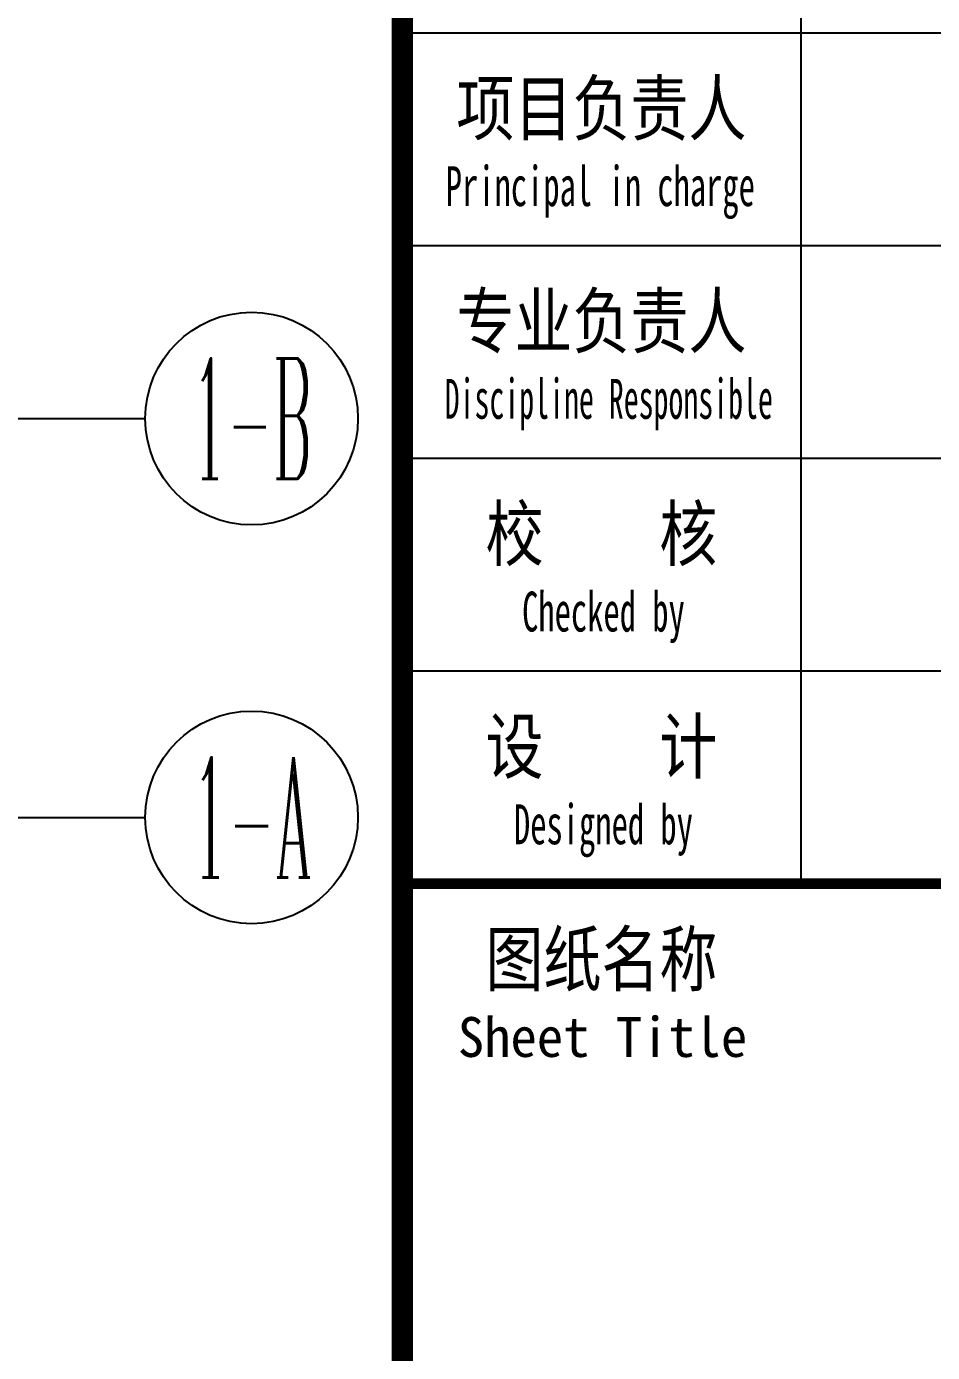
# Model space of a CAD drawing. Extents: x -6243262 to 3079315, y -2914302 to 172723.
# Drawn here: x -2385797 to -2382389, y -721914 to -716927 of the extents above; entities that cross this region are included whole.
import ezdxf
from ezdxf.enums import TextEntityAlignment as Align

# ---------------------------------------------------------------- set-up
doc = ezdxf.new("R2010")
doc.units = 0
doc.header["$LTSCALE"] = 1000
for name, color, linetype in [('AXIS', 3, 'Continuous'), ('AXIS_TEXT', 7, 'Continuous'), ('P-图框', 7, 'Continuous')]:
    doc.layers.add(name, color=color, linetype=linetype)
doc.styles.add('_TCH_AXIS', font='COMPLEX', dxfattribs={"bigfont": 'GBCBIG'})
doc.styles.add('COMPLEX', font='COMPLEX')
doc.styles.add('STYLE-ARIAL', font='')
doc.styles.add('图签', font='', dxfattribs={"width": 0.66})
doc.styles.get('STYLE-ARIAL').set_extended_font_data('NSimSun')
doc.styles.get('图签').set_extended_font_data('SimSun')

# ---------------------------------------------------------------- blocks, each defined once
blk = doc.blocks.new('TQ-A2')
at = {"layer": 'P-图框'}
for p, q in [((-4500.000000000116, 12200.00022238411), (-4500, 19400.00022238411)), ((-6000, 15400.00022238411), (0, 15400.00022238411)), ((-6000, 14600.00022238411), (0, 14600.00022238411)), ((-6000, 13800.00022238411), (0, 13800.00022238411)), ((-6000, 13000.00022238411), (0, 13000.00022238411))]:
    blk.add_line(p, q, dxfattribs=at)
at = {"layer": 'P-图框', "const_width": 80}
blk.add_lwpolyline([(-6000, 40000), (-6000, 0)], dxfattribs=at)
at = {"layer": 'P-图框'}
blk.add_lwpolyline([(-6000, 31900.00022238411), (-6000, 0), (0, 0), (0, 31900.00022238411)], close=True, dxfattribs=at)
at = {"layer": 'P-图框', "linetype": 'Continuous', "const_width": 40}
blk.add_lwpolyline([(-6000, 12200.00022238411), (0, 12200.00022238411)], dxfattribs=at)
at = {"layer": 'P-图框'}
for s, height, style, width, p in [('项目负责人', 200, '图签', 0.8, (-5251.420774616476, 15116.03740748495)), ('Principal in charge', 150, 'STYLE-ARIAL', 0.6, (-5255.575990249345, 14823.08678610949)), ('专业负责人', 200, '图签', 0.8, (-5251.420774616476, 14316.03740748495)), ('Discipline Responsible', 150, 'STYLE-ARIAL', 0.55, (-5223.721875714778, 14023.08678610949)), ('校    核', 200, '图签', 0.8, (-5251.420774616476, 13516.03740748495)), ('Checked by', 150, 'STYLE-ARIAL', 0.6, (-5243.867888999579, 13223.08678610949)), ('设    计', 200, '图签', 0.8, (-5251.420774616476, 12716.03740748495)), ('Designed by', 150, 'STYLE-ARIAL', 0.6, (-5243.867888999579, 12423.08678610949)), ('图纸名称', 200, '图签', 0.8, (-5251.420774616476, 11916.03740748495)), ('Sheet Title', 150, 'STYLE-ARIAL', 0.9700000000000001, (-5247.199739783478, 11623.08678610949))]:
    blk.add_text(s, height=height, dxfattribs=dict(at, style=style, width=width)).set_placement(p, align=Align.MIDDLE_CENTER)
blk = doc.blocks.new('_AXISO')
at = {"color": 0}
blk.add_circle((0, 0), 0.5, dxfattribs=at)
at = {"layer": 'AXIS_TEXT', "color": 0, "style": 'COMPLEX', "width": 1.041666666666667}
blk.add_attdef('A', text='', height=0.56, dxfattribs=at).set_placement((-0.25, -0.28), (0.25, -0.28), align=Align.FIT)

msp = doc.modelspace()

# ---------------------------------------------------------------- linework, layer by layer
at = {"layer": 'AXIS'}
for p, q in [((-2388150.379809696, -718401.5707752155), (-2385350.379809696, -718401.5707752155)), ((-2388150.379809696, -719901.5707752077), (-2385350.379809696, -719901.5707752077))]:
    msp.add_line(p, q, dxfattribs=at)

# ---------------------------------------------------------------- block references
ref = msp.add_blockref('_AXISO', (-2384950.379809696, -718401.5707752155), dxfattribs=dict(at, xscale=800, yscale=800, zscale=800))
ref.add_attrib('A', '1-B', dxfattribs={"layer": 'AXIS_TEXT', "height": 452.5483399593904, "style": '_TCH_AXIS', "width": 0.3620689655171163}).set_placement((-2385176.653979676, -718627.8449451952), (-2384724.105639717, -718627.8449451952), align=Align.FIT)
ref = msp.add_blockref('_AXISO', (-2384950.379809696, -719901.5707752077), dxfattribs=dict(at, xscale=800, yscale=800, zscale=800))
ref.add_attrib('A', '1-A', dxfattribs={"layer": 'AXIS_TEXT', "height": 452.5483399593904, "style": '_TCH_AXIS', "width": 0.3559322033897075}).set_placement((-2385176.653979676, -720127.8449451874), (-2384724.105639717, -720127.8449451874), align=Align.FIT)
at = {"layer": 'P-图框'}
msp.add_blockref('TQ-A2', (-2378382.923189898, -732350.4982506996), dxfattribs=at)

doc.saveas('drawing.dxf')
